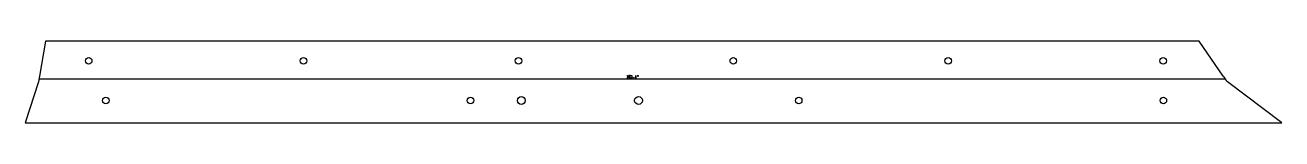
# Model space of a CAD drawing. Header units: millimetres. Extents: x 0 to 965, y 0 to 62.
import ezdxf

# ---------------------------------------------------------------- set-up
doc = ezdxf.new("R2010")
doc.units = ezdxf.units.MM
for name, color, linetype in [('Unfold019_Sketch', 7, 'CONTINUOUS'), ('Unfold019_Sketch_Bend_Labels', 7, 'CONTINUOUS'), ('Unfold019_Sketch_Bends', 7, 'CONTINUOUS'), ('Unfold019_Sketch_Holes', 7, 'CONTINUOUS')]:
    doc.layers.add(name, color=color, linetype=linetype)

msp = doc.modelspace()

# ---------------------------------------------------------------- linework, layer by layer
at = {"layer": 'Unfold019_Sketch'}
for p, q in [((15.54, 62.3), (11.03, 35.7)), ((901.54, 62.3), (15.54, 62.3)), ((919.93, 35.7), (901.54, 62.3)), ((10.2, 31.4), (0, 0)), ((11.03, 35.7), (10.2, 31.4)), ((965, 0), (923.33, 31.4)), ((0, 0), (965, 0))]:
    msp.add_line(p, q, dxfattribs=at)
msp.add_arc((934.69, 43.88), 16.88, -150.99299, -132.31446, dxfattribs=at)
at = {"layer": 'Unfold019_Sketch_Bend_Labels'}
for p, q in [((461.97, 36.21), (462.57, 36.21)), ((461.97, 34.21), (463.17, 34.21)), ((462.57, 36.21), (462.57, 34.21)), ((463.57, 34.21), (463.57, 35.01)), ((464.77, 34.21), (463.57, 34.21)), ((463.97, 36.21), (464.37, 36.21)), ((464.37, 35.41), (463.97, 35.41)), ((465.17, 36.21), (465.77, 36.21)), ((465.17, 34.21), (466.37, 34.21)), ((465.77, 36.21), (465.77, 34.21)), ((468.77, 36.21), (468.37, 34.61)), ((468.37, 34.61), (469.57, 34.61)), ((469.17, 34.21), (469.17, 35.41))]:
    msp.add_line(p, q, dxfattribs=at)
for centre, radius in [((467.37, 34.41), 0.2), ((470.37, 35.81), 0.4)]:
    msp.add_circle(centre, radius, dxfattribs=at)
for centre, start, end in [((463.97, 35.81), 90, -180), ((463.97, 35.01), 90, -180), ((464.37, 35.81), -90, 90)]:
    msp.add_arc(centre, 0.4, start, end, dxfattribs=at)
at = {"layer": 'Unfold019_Sketch_Bends'}
msp.add_line((10.62, 33.55), (921.35, 33.55), dxfattribs=at)
at = {"layer": 'Unfold019_Sketch_Holes'}
for centre, radius in [((48.8, 47.3), 2.5), ((213.8, 47.3), 2.5), ((378.8, 47.3), 2.5), ((543.8, 47.3), 2.5), ((708.8, 47.3), 2.5), ((873.8, 47.3), 2.5), ((62, 17), 2.5), ((342, 17), 2.5), ((381, 17), 3), ((471, 17), 3), ((594, 17), 2.5), ((874, 17), 2.5)]:
    msp.add_circle(centre, radius, dxfattribs=at)

doc.saveas('drawing.dxf')
